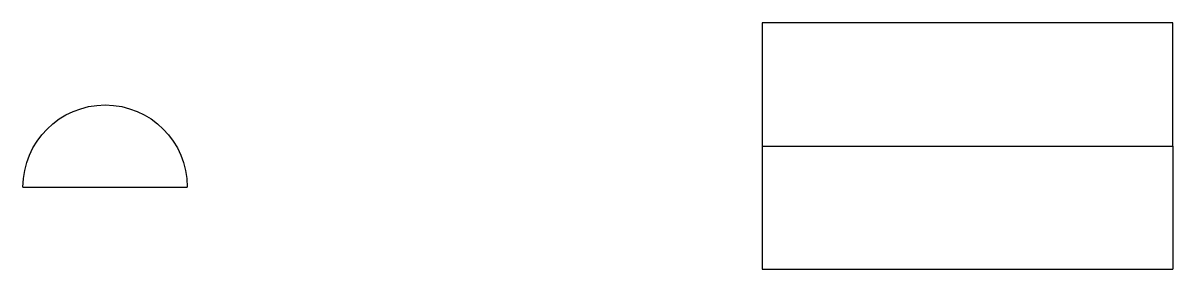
# Model space of a CAD drawing. Header units: centimetres. Extents: x -9 to 5, y 0 to 3.
import ezdxf

# ---------------------------------------------------------------- set-up
doc = ezdxf.new("R2010")
doc.units = ezdxf.units.CM
doc.layers.add('CONSTR', color=4, linetype='CONTINUOUS')
doc.layers.add('OUTLINE', color=7, linetype='CONTINUOUS')

msp = doc.modelspace()

# ---------------------------------------------------------------- linework, layer by layer
at = {"layer": 'CONSTR'}
msp.add_line((0, 1.5), (5, 1.5), dxfattribs=at)
at = {"layer": 'OUTLINE'}
for p, q in [((5, 3.000005), (0, 3)), ((0, 2.999995), (0, 0.000005)), ((5.000005, 0), (5, 3)), ((-9, 1), (-7, 1)), ((0, 0), (5, 0))]:
    msp.add_line(p, q, dxfattribs=at)
at = {"layer": 'OUTLINE', "extrusion": (0, 0, -1)}
msp.add_arc((8, 1), 1, 0, 180, dxfattribs=at)

doc.saveas('drawing.dxf')
